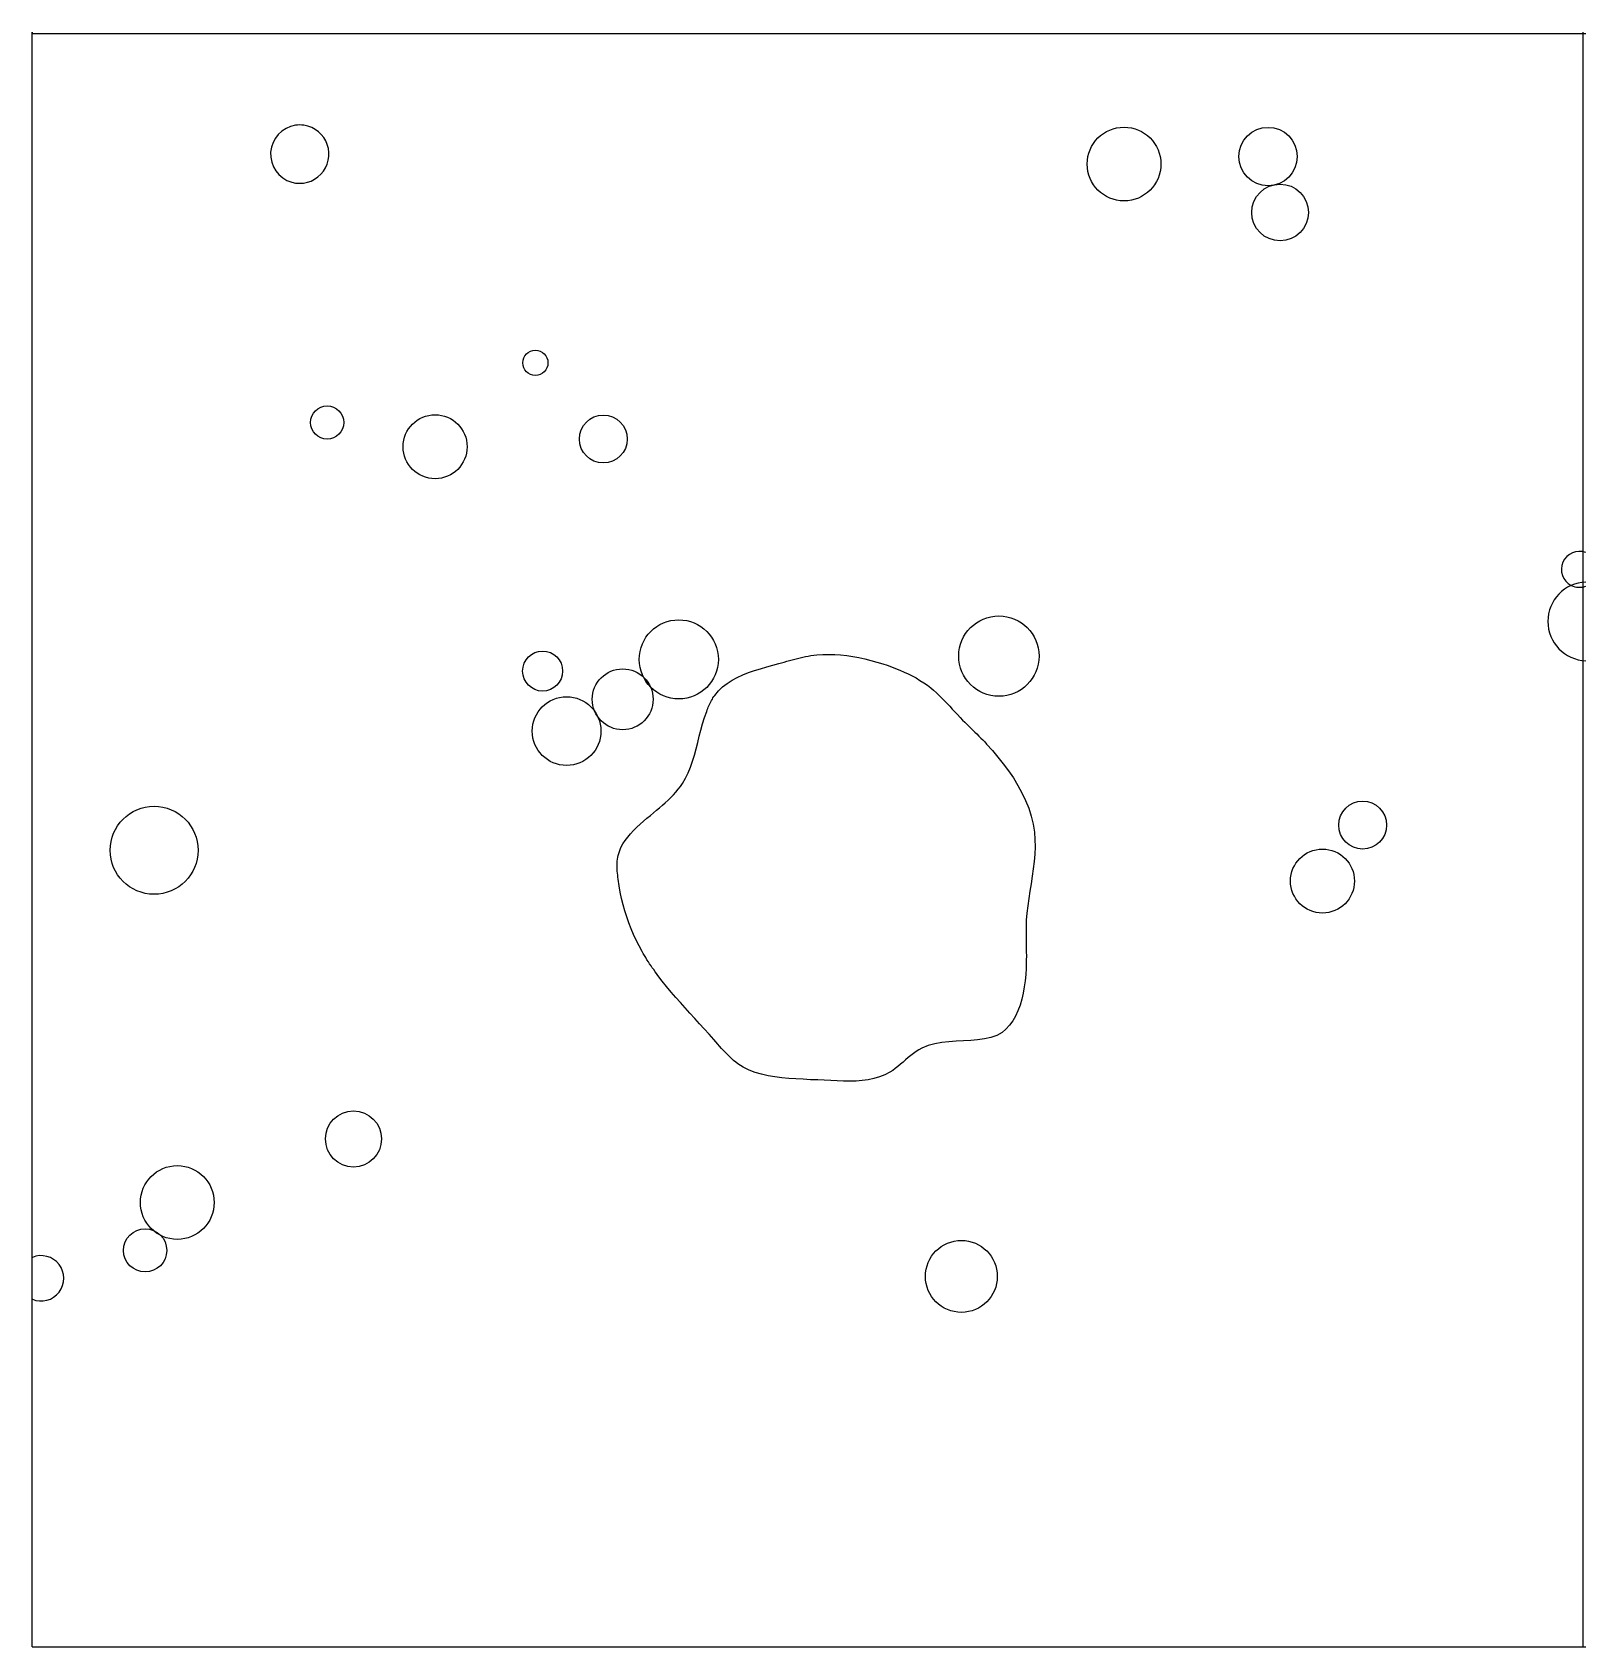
# Model space of a CAD drawing. Extents: x 3.08 to 4.06, y 0.54 to 1.57.
import ezdxf

# ---------------------------------------------------------------- set-up
doc = ezdxf.new("R2010")
doc.units = 0
for name, color, linetype in [('LAYER1', 7, 'CONTINUOUS'), ('LAYER10', 1, 'CONTINUOUS'), ('LAYER12', 5, 'CONTINUOUS')]:
    doc.layers.add(name, color=color, linetype=linetype)

msp = doc.modelspace()

# ---------------------------------------------------------------- linework, layer by layer
at = {"layer": 'LAYER1', "color": 7, "linetype": 'CONTINUOUS'}
for centre, radius in [((3.7679, 1.4831), 0.0234), ((3.8593, 1.4879), 0.0185), ((3.8669, 1.4524), 0.018), ((3.3944, 1.357), 0.008), ((3.2623, 1.3192), 0.0105), ((3.3308, 1.3038), 0.0203), ((3.4375, 1.3087), 0.0152), ((3.4854, 1.1689), 0.0251), ((3.6885, 1.171), 0.0255), ((3.399, 1.1615), 0.0127), ((3.4498, 1.1436), 0.0193), ((3.4142, 1.1234), 0.0218), ((3.1525, 1.0478), 0.0279), ((3.9193, 1.0638), 0.0152), ((3.8938, 1.0283), 0.0203), ((3.279, 0.8647), 0.0178), ((3.1672, 0.8244), 0.0234), ((3.1468, 0.794), 0.0137), ((3.6647, 0.7775), 0.0228)]:
    msp.add_circle(centre, radius, dxfattribs=at)
for centre, radius, start, end in [((3.2449, 1.4894), 0.0185, 98.3892, -106.0665), ((3.2449, 1.4894), 0.0185, -106.0669, 81.6232), ((3.2449, 1.4894), 0.0185, 81.6232, 98.3895), ((4.0568, 1.226), 0.0114, 69.3187, -116.6974), ((4.0618, 1.193), 0.025, 92.2618, -92.2618), ((4.0568, 1.226), 0.0114, -116.6982, -69.3186), ((3.0808, 0.7763), 0.0144, -112.7108, 112.7108)]:
    msp.add_arc(centre, radius, start, end, dxfattribs=at)
at = {"layer": 'LAYER10', "color": 1, "linetype": 'CONTINUOUS'}
msp.add_lwpolyline([(3.6807, 1.1151), (3.6844, 1.1111), (3.6879, 1.1069), (3.6913, 1.1026), (3.6946, 1.0982), (3.6977, 1.0937), (3.7005, 1.089), (3.7031, 1.0842), (3.7054, 1.0794), (3.7074, 1.0745), (3.709, 1.0694), (3.7103, 1.0644), (3.7111, 1.0592), (3.7114, 1.0546), (3.7115, 1.05), (3.7113, 1.0454), (3.7109, 1.0407), (3.7103, 1.036), (3.7097, 1.0313), (3.7089, 1.0266), (3.7081, 1.0219), (3.7074, 1.0173), (3.7068, 1.0126), (3.7062, 1.008), (3.7059, 1.0034), (3.7058, 1.0009), (3.7057, 0.9984), (3.7057, 0.9959), (3.7057, 0.9935), (3.7058, 0.991), (3.7058, 0.9885), (3.7059, 0.986), (3.7059, 0.9834), (3.706, 0.9808), (3.7059, 0.9782), (3.7059, 0.9756), (3.7058, 0.9729), (3.7055, 0.969), (3.7051, 0.965), (3.7046, 0.9611), (3.7039, 0.9571), (3.703, 0.9533), (3.7019, 0.9495), (3.7006, 0.946), (3.699, 0.9426), (3.6973, 0.9396), (3.6953, 0.9368), (3.693, 0.9344), (3.6905, 0.9323), (3.6871, 0.9304), (3.6833, 0.9291), (3.6793, 0.9282), (3.675, 0.9276), (3.6706, 0.9272), (3.666, 0.9269), (3.6614, 0.9267), (3.6568, 0.9264), (3.6523, 0.9259), (3.6479, 0.9251), (3.6437, 0.9239), (3.6397, 0.9223), (3.6378, 0.9213), (3.636, 0.9201), (3.6343, 0.9189), (3.6326, 0.9176), (3.6309, 0.9163), (3.6293, 0.9149), (3.6277, 0.9135), (3.626, 0.9121), (3.6244, 0.9107), (3.6227, 0.9094), (3.6211, 0.9082), (3.6193, 0.9071), (3.6161, 0.9054), (3.6127, 0.904), (3.6092, 0.903), (3.6055, 0.9022), (3.6018, 0.9017), (3.5979, 0.9014), (3.594, 0.9013), (3.59, 0.9013), (3.5859, 0.9015), (3.5819, 0.9017), (3.5777, 0.9019), (3.5736, 0.9021), (3.569, 0.9023), (3.5643, 0.9026), (3.5597, 0.9028), (3.5552, 0.9031), (3.5507, 0.9035), (3.5463, 0.904), (3.542, 0.9047), (3.5379, 0.9057), (3.5339, 0.9069), (3.53, 0.9084), (3.5263, 0.9102), (3.5229, 0.9124), (3.5215, 0.9134), (3.5201, 0.9145), (3.5188, 0.9157), (3.5175, 0.9169), (3.5162, 0.9182), (3.515, 0.9195), (3.5137, 0.9208), (3.5125, 0.9221), (3.5113, 0.9235), (3.5101, 0.9249), (3.5089, 0.9263), (3.5077, 0.9277), (3.5046, 0.9311), (3.5016, 0.9345), (3.4985, 0.9378), (3.4955, 0.9412), (3.4925, 0.9445), (3.4894, 0.9478), (3.4865, 0.9512), (3.4835, 0.9545), (3.4806, 0.9579), (3.4777, 0.9613), (3.4749, 0.9648), (3.4722, 0.9684), (3.4713, 0.9696), (3.4704, 0.9708), (3.4695, 0.9721), (3.4686, 0.9733), (3.4678, 0.9746), (3.4669, 0.9758), (3.4661, 0.9771), (3.4652, 0.9784), (3.4644, 0.9797), (3.4636, 0.981), (3.4629, 0.9823), (3.4621, 0.9836), (3.4602, 0.9871), (3.4584, 0.9907), (3.4567, 0.9944), (3.4551, 0.998), (3.4537, 1.0018), (3.4524, 1.0056), (3.4512, 1.0094), (3.4501, 1.0133), (3.4491, 1.0173), (3.4483, 1.0213), (3.4476, 1.0253), (3.447, 1.0294), (3.4468, 1.0307), (3.4467, 1.032), (3.4465, 1.0333), (3.4464, 1.0346), (3.4464, 1.0359), (3.4463, 1.0371), (3.4463, 1.0384), (3.4464, 1.0397), (3.4464, 1.0409), (3.4466, 1.0422), (3.4468, 1.0434), (3.447, 1.0446), (3.4477, 1.0471), (3.4487, 1.0495), (3.4499, 1.0518), (3.4514, 1.0541), (3.453, 1.0562), (3.4548, 1.0583), (3.4567, 1.0604), (3.4587, 1.0624), (3.4608, 1.0643), (3.463, 1.0662), (3.4652, 1.0681), (3.4674, 1.0699), (3.4693, 1.0716), (3.4712, 1.0732), (3.4731, 1.0748), (3.475, 1.0764), (3.4768, 1.078), (3.4786, 1.0796), (3.4803, 1.0813), (3.482, 1.083), (3.4835, 1.0847), (3.485, 1.0865), (3.4864, 1.0883), (3.4877, 1.0902), (3.4897, 1.0935), (3.4914, 1.097), (3.4929, 1.1006), (3.4942, 1.1044), (3.4953, 1.1082), (3.4964, 1.1121), (3.4974, 1.1161), (3.4984, 1.1201), (3.4994, 1.1241), (3.5005, 1.128), (3.5017, 1.132), (3.5031, 1.1359), (3.5034, 1.1368), (3.5038, 1.1377), (3.5041, 1.1386), (3.5045, 1.1394), (3.5049, 1.1403), (3.5053, 1.1412), (3.5058, 1.142), (3.5062, 1.1429), (3.5067, 1.1437), (3.5071, 1.1445), (3.5076, 1.1453), (3.5082, 1.146), (3.5105, 1.1489), (3.5131, 1.1514), (3.516, 1.1536), (3.5192, 1.1557), (3.5225, 1.1574), (3.526, 1.159), (3.5297, 1.1605), (3.5335, 1.1618), (3.5373, 1.163), (3.5412, 1.1641), (3.545, 1.1652), (3.5488, 1.1662), (3.5506, 1.1667), (3.5523, 1.1672), (3.554, 1.1677), (3.5557, 1.1682), (3.5574, 1.1686), (3.5591, 1.1691), (3.5608, 1.1695), (3.5624, 1.1699), (3.5641, 1.1703), (3.5658, 1.1707), (3.5675, 1.171), (3.5692, 1.1713), (3.5729, 1.1717), (3.5767, 1.172), (3.5805, 1.1721), (3.5843, 1.172), (3.5881, 1.1717), (3.592, 1.1713), (3.5958, 1.1707), (3.5997, 1.1701), (3.6035, 1.1692), (3.6073, 1.1683), (3.6111, 1.1672), (3.6149, 1.1661), (3.6176, 1.1652), (3.6203, 1.1642), (3.623, 1.1632), (3.6257, 1.1621), (3.6283, 1.1609), (3.6309, 1.1597), (3.6335, 1.1584), (3.636, 1.1571), (3.6384, 1.1556), (3.6408, 1.1541), (3.6431, 1.1525), (3.6453, 1.1508), (3.6471, 1.1493), (3.6489, 1.1477), (3.6506, 1.1461), (3.6523, 1.1444), (3.654, 1.1427), (3.6557, 1.141), (3.6573, 1.1392), (3.6589, 1.1374), (3.6606, 1.1357), (3.6622, 1.1339), (3.6639, 1.1321), (3.6655, 1.1304), (3.6668, 1.1291), (3.6681, 1.1279), (3.6694, 1.1266), (3.6707, 1.1253), (3.672, 1.1241), (3.6733, 1.1228), (3.6745, 1.1216), (3.6758, 1.1203), (3.6771, 1.119), (3.6783, 1.1178), (3.6795, 1.1165), (3.6807, 1.1151)], dxfattribs=at)
at = {"layer": 'LAYER12', "color": 5, "linetype": 'CONTINUOUS'}
for points in [[(3.0752, 1.5667), (3.0752, 1.5657)], [(3.0752, 1.5657), (3.0752, 1.5667)], [(3.0752, 1.5667), (3.0752, 1.5657)], [(3.0752, 1.5657), (3.0752, 1.5667)], [(3.0752, 1.5667), (3.0752, 1.5657)], [(3.0752, 1.5657), (3.0752, 1.5667)], [(3.0752, 1.5077), (3.0752, 1.5667)], [(4.0608, 1.5657), (3.0752, 1.5657)], [(4.0589, 1.5667), (4.0589, 1.5077)], [(3.0752, 1.449), (3.0752, 1.5077)], [(4.0589, 1.5077), (4.0589, 0.6414)], [(3.0752, 0.6773), (3.0752, 1.449)], [(3.0752, 0.6414), (3.0752, 0.6773)], [(3.0752, 0.5459), (3.0752, 0.6414)], [(4.0589, 0.6414), (4.0589, 0.5459)], [(3.0752, 0.5459), (3.0752, 0.5459)], [(3.0752, 0.5459), (3.0752, 0.5459)], [(3.0752, 0.5459), (3.0752, 0.5459)], [(3.0752, 0.5426), (3.0752, 0.5459)], [(4.0589, 0.5459), (4.0589, 0.5426)], [(3.0752, 0.5426), (3.0752, 0.5426)], [(3.0752, 0.5426), (4.0574, 0.5426)], [(3.0752, 0.5426), (3.0752, 0.5426)], [(3.0752, 0.5426), (3.0752, 0.5426)], [(4.0574, 0.5426), (4.0589, 0.5426)], [(4.0589, 0.5426), (4.0608, 0.5426)]]:
    msp.add_lwpolyline(points, dxfattribs=at)

doc.saveas('drawing.dxf')
